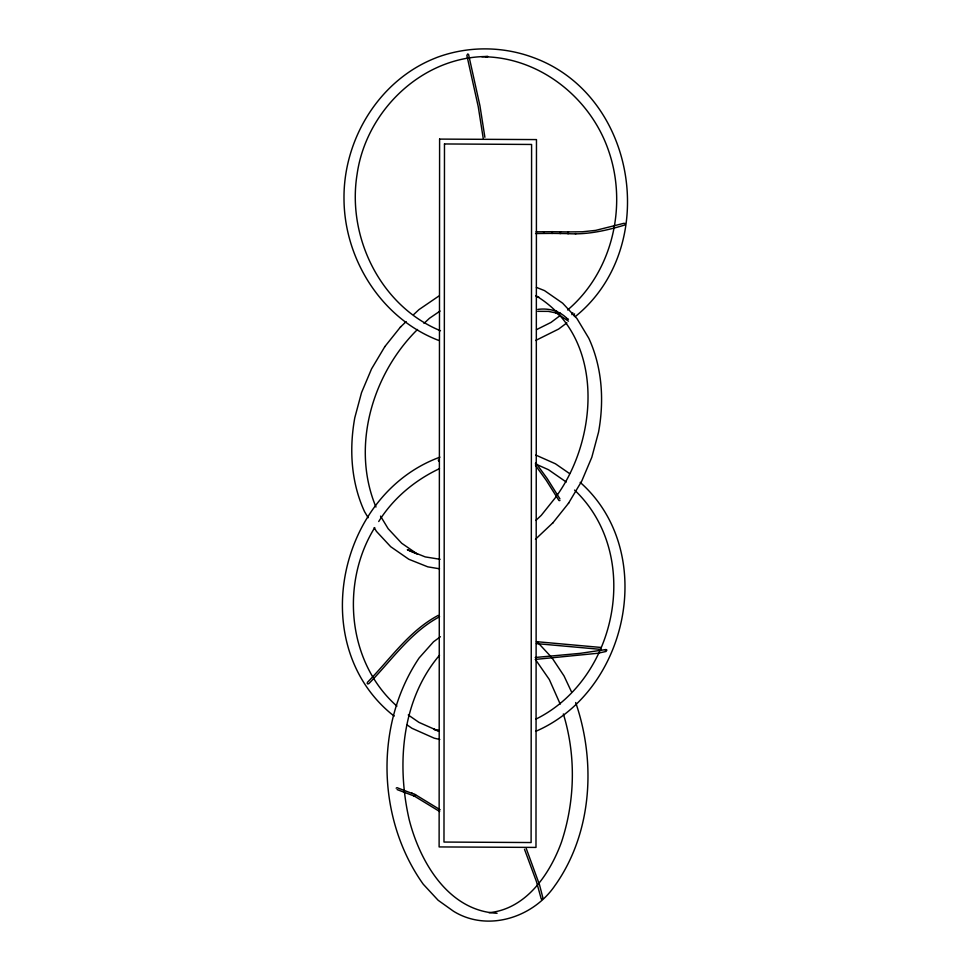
<?xml version="1.0" encoding="UTF-8"?>
<svg xmlns="http://www.w3.org/2000/svg" width="970" height="970" viewBox="0 0 970 970"><rect width="100%" height="100%" fill="white"/><g stroke="black" fill="none" stroke-linecap="round" stroke-linejoin="round"><path stroke-width="1.45" d="M438.222 459.998L439.058 461.465M606.917 650.009L606.068 651.464L597.581 653.295L535.21 659.43M571.876 314.656L572.882 312.886M573.561 315.626L574.579 313.856M384.872 346.557L371.546 368.903L361.531 392.62L354.802 417.694C349.054 449.134 351.067 482.332 364.526 511.614L368.163 517.725M557.204 495.076C598.842 436.5 604.334 336.408 535.67 295.608M568.468 503.333L581.794 480.987L591.821 457.27L598.538 432.183C604.298 400.755 602.285 367.557 588.814 338.275L576.92 318.512L562.636 303.173L544.509 290.612L536.398 287.375M374.735 527.619C340.446 582.703 347.236 662.304 396.9 706.124M378.724 521.52C393.092 498.362 414.905 480.211 439.483 468.655M400.416 327.108L406.151 321.603M535.44 539.284L552.924 522.781M384.641 346.848L400.816 326.599M556.465 496.325L541.248 515.361L535.84 520.429M552.536 523.279L568.699 503.042M439.519 655.223C401.568 699.794 396.5 764.348 409.17 819.577C419.925 861.954 448.479 910.891 497.089 913.267M367.351 682.407C390.098 659.309 408.964 630.888 438.258 615.368M368.721 683.753C391.456 660.667 410.322 632.258 439.604 616.726M413.632 314.607L418.967 309.612L438.804 296.08M417.512 329.461C372.201 374.141 350.849 446.903 375.972 507.031M424.011 323.386L429.419 318.318L440.065 311.055M560.466 315.323L550.972 322.44L536.483 329.654M567.596 309.988C612.603 271.855 627.784 205.507 608.481 150.423C590.293 97.327 538.799 56.636 481.884 56.733M566.88 322.877L558.623 329.06L535.658 340.47M575.137 316.693C660.594 248.029 637.642 96.236 534.143 57.86L533.391 57.582C502.327 46.014 467.613 45.954 436.548 57.582L435.809 57.909C379.367 79.892 343.259 139.28 343.998 199.044C344.314 259.172 381.355 318.172 438.064 340.179L438.816 340.47M440.416 636.72L433.505 641.801L419.161 657.915C374.42 724.238 376.93 819.298 423.223 884.191L438.137 900.269L453.524 911.254C487.728 932.437 533.561 917.487 555.167 885.234L556.04 884.046C592.246 831.787 595.992 761.62 575.683 702.547M396.172 788.21L396.972 787.652L415.536 794.757L440.162 809.768M605.231 650.009L606.068 649.524L580.084 653.368L535.21 657.49M535.852 719.146C617.805 678.721 642.31 554.246 574.567 490.08M535.598 731.392C628.899 691.307 657.987 551.178 580.193 482.381M439.931 457.161C338.554 494.13 306.132 643.243 391.237 713.799L394.257 716.03M623.965 223.294L595.592 230.399L582.327 231.781L567.608 231.927M489.013 912.685C525.873 909.169 549.735 874.406 561.424 842.275C575.101 801.062 576.144 755.485 563.352 713.944M485.582 56.612L488.055 56.527C422.556 56.005 366.102 110.592 357.105 174.188C346.836 237.08 380.543 306.108 440.477 330.758M567.608 233.612C587.177 234.922 606.335 230.581 624.935 224.979L624.922 223.306M537.744 309.406C548.729 307.939 559.811 310.764 567.511 318.972L566.674 318.487L568.468 319.239M537.744 311.334L548.377 311.382L556.477 313.031L555.64 312.546L568.468 321.167M536.046 231.83L552.645 231.697M535.549 233.54L552.645 233.382M559.945 500.556L558.975 500.556L546.159 480.174L535.501 465.467M543.333 231.721L544.291 231.721M575.125 233.637L576.083 233.649M551.688 231.697L560.745 231.806M551.688 233.382L560.745 233.491M559.787 231.806L568.565 231.927M559.787 233.491L568.565 233.612M536.446 641.667L601.339 647.487M536.398 643.607L601.339 649.427M440.113 559.29L425.248 556.913L407.327 549.747L417.67 554.282L401.701 543.261L388.158 528.711L380.531 516.113M439.507 568.784L427.782 566.844L408.831 559.266L390.704 546.716L376.433 531.366L374.178 527.656M439.386 730.58L433.772 729.27L437.494 730.737M439.798 739.467L434.208 738.17L411.959 728.288L407.242 725.014M397.106 789.592L414.808 796.273L413.947 795.849L439.665 811.514M536.374 296.274L539.126 297.378M535.792 455.063L555.422 463.781L569.584 473.59M535.294 463.854L548.438 469.698L566.237 482.017M438.67 731.125L418.943 722.371L408.261 714.975M411.729 792.975L412.589 793.387M414.675 794.333L415.536 794.757M556.477 311.103L557.313 311.6M559.641 312.886L560.478 313.371M367.121 683.316L367.8 683.995M537.065 641.691L551.978 657.769L564.043 675.969L571.463 691.78M535.646 659.806L549.335 679.546L560.211 704.099M535.622 462.641L547.141 478.501L559.957 498.895M526.176 848.289L539.502 884.773L542.921 897.99L542.072 899.42L541.236 898.947L536.434 881.548L524.491 849.259M484.891 137.291L479.944 105.778L468.571 54.465L467.722 53.98L466.873 55.423L478.258 106.748L483.205 138.249M439.604 139.098L439.119 846.931L535.986 847.416L536.471 139.583L439.604 139.098M444.478 143.96L443.981 842.057L531.111 842.542L531.596 144.457L444.478 143.96"/></g></svg>
